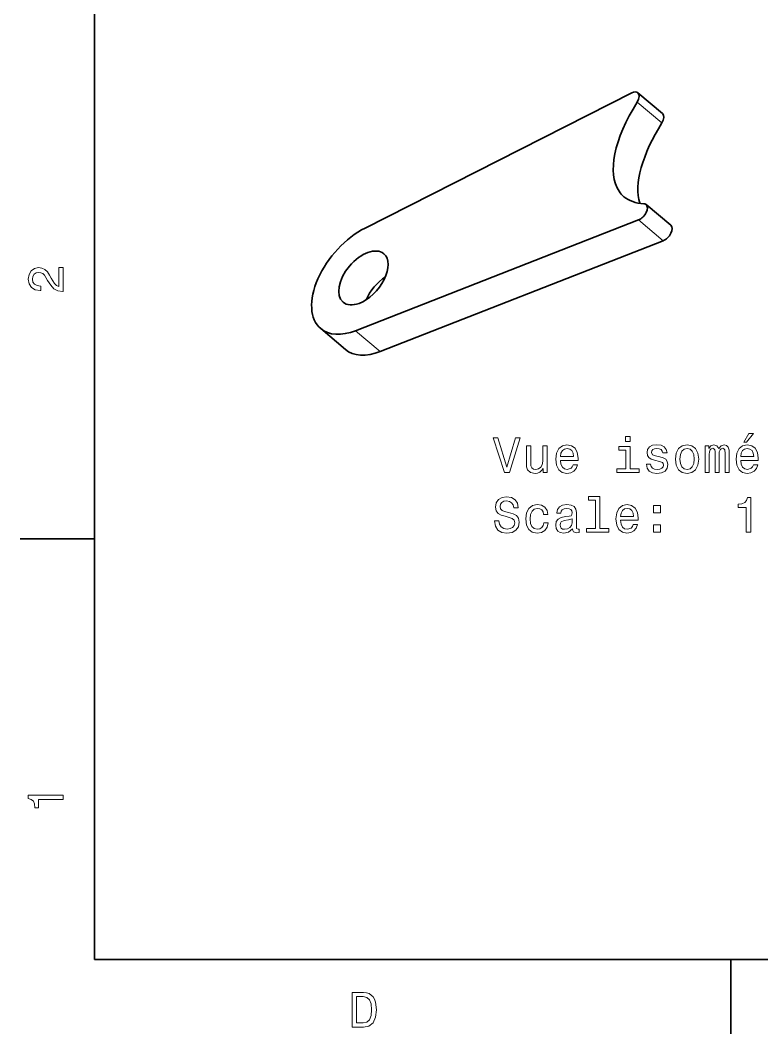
# Model space of a CAD drawing. Extents: x 0 to 297, y 0 to 210.
# Drawn here: x 2.5 to 77.4, y 2.5 to 104.9 of the extents above; entities that cross this region are included whole.
import ezdxf

# ---------------------------------------------------------------- set-up
doc = ezdxf.new("R2010")
doc.units = 0

msp = doc.modelspace()

# ---------------------------------------------------------------- linework, layer by layer
at = {"color": 7, "lineweight": 35}
for p, q in [((10, 200), (10, 10)), ((37.344551, 83.927849), (64.301147, 97.589462)), ((36.392105, 73.551498), (64.980026, 84.739197)), ((38.886848, 71.450783), (67.474762, 82.638481)), ((10, 10), (287, 10))]:
    msp.add_line(p, q, dxfattribs=at)
at = {"color": 7, "lineweight": 35, "ltscale": 0.081535}
for p, q in [((64.921112, 97.601143), (67.415863, 95.50042)), ((68.236908, 84.198853), (65.742172, 86.299576)), ((35.362083, 71.655235), (32.86734, 73.755951))]:
    msp.add_line(p, q, dxfattribs=at)
at = {"color": 7, "lineweight": 13, "ltscale": 0.081535}
for p, q in [((64.858063, 96.652237), (67.352798, 94.551521)), ((67.474762, 82.638481), (64.980026, 84.739197)), ((36.392105, 73.551498), (38.886848, 71.450783))]:
    msp.add_line(p, q, dxfattribs=at)
at = {"color": 7, "lineweight": 35, "ltscale": 0.1875}
for p, q in [((10, 52.5), (2.5, 52.5)), ((74.300003, 10), (74.300003, 2.5))]:
    msp.add_line(p, q, dxfattribs=at)
at = {"color": 7, "lineweight": 13}
for points in [[(6.833213, 77.519447), (6.833213, 79.925072), (6.399496, 79.925072), (6.399496, 78.023773), (6.162464, 78.129684), (5.965778, 78.311241), (5.607709, 78.871033), (5.456412, 79.168587), (5.239553, 79.501442), (4.987392, 79.738472), (4.689842, 79.874641), (4.351945, 79.925072), (3.928314, 79.839333), (3.595461, 79.602303), (3.383646, 79.239189), (3.307997, 78.770172), (3.393732, 78.286018), (3.630764, 77.91787), (4.009006, 77.680832), (4.508286, 77.600143), (4.578891, 77.600143), (4.578891, 78.059074), (4.538545, 78.059074), (4.195605, 78.104462), (3.943444, 78.240631), (3.782061, 78.457489), (3.726585, 78.744957), (3.777017, 79.03746), (3.903098, 79.254318), (4.099784, 79.395531), (4.346902, 79.445961), (4.578891, 79.41066), (4.775577, 79.314842), (4.947046, 79.153458), (5.098343, 78.931557), (5.259727, 78.634003), (5.572406, 78.139771), (5.90526, 77.791786), (6.308718, 77.585014), (6.818084, 77.519447)], [(52.555584, 62.727074), (51.678062, 59.746525), (50.775322, 62.727074), (50.296215, 62.727074), (51.4259, 59.222031), (51.930222, 59.222031), (53.034691, 62.727074)], [(64.149963, 62.843067), (63.680943, 62.843067), (63.680943, 62.338745), (64.149963, 62.338745)], [(75.618263, 62.298401), (75.915817, 62.298401), (76.616821, 63.155746), (76.122589, 63.155746)], [(55.758034, 61.930244), (55.314228, 61.930244), (55.314228, 60.366844), (55.263794, 60.003731), (55.117542, 59.741482), (54.890598, 59.580101), (54.593048, 59.529667), (54.356014, 59.570015), (54.20472, 59.691051), (54.118984, 59.897823), (54.098812, 60.190331), (54.098812, 61.930244), (53.655006, 61.930244), (53.655006, 60.149986), (53.670135, 59.791916), (53.765957, 59.494366), (54.058464, 59.222031), (54.527485, 59.126209), (54.779648, 59.16151), (54.996506, 59.252289), (55.183105, 59.40863), (55.3344, 59.635574), (55.3344, 59.222031), (55.758034, 59.222031)], [(57.094486, 60.447536), (58.869705, 60.447536), (58.874748, 60.654308), (58.794056, 61.23428), (58.572151, 61.667995), (58.219128, 61.930244), (57.750107, 62.026066), (57.291172, 61.925201), (56.938148, 61.64278), (56.711201, 61.183846), (56.630512, 60.578659), (56.706158, 59.958344), (56.933105, 59.504452), (57.281086, 59.222031), (57.734978, 59.126209), (58.128349, 59.191772), (58.451115, 59.363239), (58.688148, 59.635574), (58.824314, 59.998688), (58.385555, 59.998688), (58.294777, 59.796959), (58.163651, 59.64566), (57.790451, 59.524624), (57.502991, 59.580101), (57.286129, 59.756615), (57.14492, 60.044075), (57.094486, 60.432404)], [(57.094486, 60.820732), (57.149963, 61.168716), (57.286129, 61.425922), (57.492905, 61.58226), (57.765236, 61.637737), (58.032528, 61.58226), (58.2393, 61.425922), (58.365379, 61.168716), (58.41077, 60.820732)], [(64.134834, 59.59523), (64.134834, 61.839466), (62.995064, 61.839466), (62.995064, 61.461224), (63.691029, 61.461224), (63.691029, 59.59523), (62.783249, 59.59523), (62.783249, 59.222031), (65.052704, 59.222031), (65.052704, 59.59523)], [(67.140594, 60.80056), (66.711922, 60.901424), (66.394196, 61.017418), (66.288292, 61.254452), (66.31855, 61.420879), (66.424461, 61.541916), (66.595932, 61.617565), (66.843048, 61.647823), (67.080078, 61.617565), (67.266678, 61.526787), (67.387718, 61.390617), (67.438148, 61.209061), (67.871864, 61.209061), (67.871864, 61.219151), (67.796219, 61.546959), (67.589447, 61.804165), (67.266678, 61.965546), (66.843048, 62.026066), (66.414375, 61.965546), (66.101692, 61.799118), (65.905006, 61.552002), (65.84449, 61.239323), (65.889877, 60.936729), (66.03109, 60.724911), (66.263077, 60.573616), (66.600967, 60.467709), (67.095207, 60.346672), (67.397804, 60.220589), (67.478493, 60.119724), (67.508751, 59.96843), (67.463364, 59.78183), (67.342331, 59.640617), (67.145645, 59.549839), (66.883392, 59.519581), (66.606018, 59.549839), (66.404282, 59.655746), (66.26812, 59.827217), (66.212646, 60.064251), (65.783966, 60.064251), (65.854576, 59.660793), (66.061348, 59.368286), (66.38916, 59.191772), (66.843048, 59.126209), (67.317108, 59.191772), (67.665092, 59.368286), (67.876907, 59.650703), (67.95256, 60.01886), (67.897079, 60.336582), (67.740738, 60.553444), (67.483536, 60.694653)], [(68.719131, 60.573616), (68.79982, 59.958344), (69.031807, 59.504452), (69.399963, 59.222031), (69.894196, 59.126209), (70.383392, 59.222031), (70.751549, 59.499409), (70.983536, 59.9533), (71.069275, 60.573616), (70.983536, 61.188889), (70.751549, 61.647823), (70.383392, 61.925201), (69.894196, 62.026066), (69.399963, 61.925201), (69.031807, 61.64278), (68.79982, 61.188889)], [(69.173019, 60.578659), (69.218407, 61.032551), (69.359619, 61.360359), (69.586563, 61.562088), (69.894196, 61.632694), (70.196793, 61.562088), (70.423737, 61.365402), (70.564949, 61.032551), (70.615379, 60.578659), (70.564949, 60.119724), (70.423737, 59.786873), (70.196793, 59.585144), (69.894196, 59.519581), (69.586563, 59.585144), (69.359619, 59.786873), (69.218407, 60.119724)], [(71.709763, 59.222031), (72.118263, 59.222031), (72.118263, 61.032551), (72.143478, 61.304882), (72.219131, 61.501568), (72.335121, 61.617565), (72.48642, 61.662952), (72.60746, 61.622608), (72.688148, 61.521744), (72.728493, 61.350273), (72.743622, 61.123329), (72.743622, 59.222031), (73.126907, 59.222031), (73.126907, 61.032551), (73.15213, 61.299839), (73.227776, 61.496525), (73.348816, 61.617565), (73.500107, 61.662952), (73.621147, 61.622608), (73.701836, 61.521744), (73.752274, 61.123329), (73.752274, 59.222031), (74.160774, 59.222031), (74.160774, 61.093067), (74.135559, 61.481396), (74.054863, 61.778946), (73.893478, 61.960503), (73.631233, 62.026066), (73.323593, 61.925201), (73.086563, 61.632694), (72.899963, 61.920158), (72.58728, 62.026066), (72.29982, 61.925201), (72.103134, 61.64278), (72.103134, 61.930244), (71.709763, 61.930244)], [(75.310623, 60.447536), (77.085846, 60.447536), (77.090881, 60.654308), (77.010193, 61.23428), (76.788292, 61.667995), (76.435265, 61.930244), (75.966248, 62.026066), (75.507309, 61.925201), (75.154289, 61.64278), (74.927338, 61.183846), (74.846649, 60.578659), (74.922302, 59.958344), (75.149246, 59.504452), (75.497223, 59.222031), (75.951118, 59.126209), (76.34449, 59.191772), (76.667252, 59.363239), (76.904289, 59.635574), (77.040451, 59.998688), (76.601692, 59.998688), (76.51091, 59.796959), (76.379791, 59.64566), (76.006592, 59.524624), (75.719131, 59.580101), (75.502274, 59.756615), (75.361061, 60.044075), (75.310623, 60.432404)], [(75.310623, 60.820732), (75.366104, 61.168716), (75.502274, 61.425922), (75.709045, 61.58226), (75.981377, 61.637737), (76.248665, 61.58226), (76.455437, 61.425922), (76.58152, 61.168716), (76.626907, 60.820732)], [(50.881229, 54.330101), (50.422298, 54.330101), (50.523163, 53.795517), (50.775322, 53.402145), (51.163651, 53.165115), (51.688148, 53.07938), (52.2076, 53.160072), (52.595928, 53.381973), (52.843048, 53.729958), (52.933826, 54.188889), (52.858177, 54.602436), (52.646362, 54.869724), (52.303421, 55.046238), (51.844486, 55.177364), (51.451115, 55.273186), (51.193913, 55.384136), (51.047657, 55.545517), (51.00227, 55.79768), (51.047657, 56.024624), (51.17878, 56.196095), (51.380512, 56.312088), (51.657887, 56.352436), (51.940308, 56.302002), (52.162212, 56.165836), (52.308464, 55.938889), (52.37907, 55.631252), (52.838005, 55.631252), (52.838005, 55.641338), (52.757313, 56.115402), (52.520279, 56.46843), (52.147079, 56.690331), (51.642757, 56.76598), (51.188869, 56.690331), (50.835842, 56.478516), (50.608898, 56.150707), (50.528206, 55.727074), (50.593765, 55.348831), (50.785408, 55.091629), (51.088005, 54.920158), (51.501549, 54.789036), (51.910049, 54.673038), (52.217686, 54.562088), (52.404285, 54.400707), (52.469849, 54.138458), (52.409328, 53.871166), (52.252991, 53.669437), (52.015957, 53.543358), (51.708321, 53.50301), (51.365379, 53.558487), (51.103134, 53.719872), (50.936707, 53.982117)], [(60.624748, 56.423038), (60.624748, 53.548401), (59.711922, 53.548401), (59.711922, 53.175201), (61.976334, 53.175201), (61.976334, 53.548401), (61.06855, 53.548401), (61.06855, 56.796238), (59.92878, 56.796238), (59.92878, 56.423038)], [(75.875465, 53.175201), (76.334404, 53.175201), (76.334404, 56.700417), (75.991463, 56.700417), (75.900681, 56.39278), (75.719131, 56.186008), (75.44175, 56.064972), (75.058464, 56.024624), (75.058464, 55.666557), (75.875465, 55.666557)], [(55.39492, 54.985722), (55.833679, 54.985722), (55.742905, 55.389179), (55.526043, 55.706902), (55.188148, 55.903587), (54.749386, 55.979237), (54.265236, 55.878372), (53.897079, 55.595951), (53.665092, 55.137016), (53.5844, 54.521744), (53.660049, 53.911514), (53.886993, 53.457623), (54.245064, 53.175201), (54.734257, 53.07938), (55.167976, 53.155029), (55.505871, 53.366844), (55.737858, 53.699696), (55.838722, 54.143501), (55.415092, 54.143501), (55.339443, 53.86108), (55.198235, 53.649265), (54.996506, 53.518143), (54.749386, 53.477795), (54.44175, 53.543358), (54.219849, 53.745087), (54.083679, 54.072895), (54.038292, 54.536873), (54.083679, 54.990765), (54.224892, 55.318573), (54.451836, 55.520302), (54.749386, 55.590908), (55.011635, 55.545517), (55.208321, 55.429523), (55.339443, 55.237881)], [(58.314949, 53.528229), (58.314949, 53.513096), (58.340164, 53.341629), (58.415813, 53.220589), (58.733536, 53.124767), (58.980656, 53.165115), (58.980656, 53.508053), (58.874748, 53.492924), (58.733536, 53.558487), (58.708321, 53.760216), (58.708321, 55.162231), (58.6478, 55.520302), (58.471291, 55.772465), (58.163651, 55.923759), (57.729935, 55.979237), (57.306305, 55.918716), (56.993622, 55.747246), (56.796936, 55.479958), (56.731377, 55.12693), (56.731377, 55.096672), (57.129791, 55.096672), (57.165092, 55.308487), (57.276043, 55.459785), (57.4576, 55.55056), (57.714806, 55.585865), (57.961922, 55.56065), (58.138435, 55.485001), (58.244343, 55.353874), (58.279648, 55.172321), (58.259472, 54.960503), (58.17878, 54.854595), (57.977051, 54.804165), (57.598808, 54.763817), (57.165092, 54.673038), (56.857456, 54.511658), (56.6759, 54.259495), (56.620422, 53.886295), (56.670856, 53.553444), (56.827198, 53.306324), (57.079357, 53.149986), (57.427341, 53.094509), (57.896362, 53.200417)], [(63.166534, 54.400707), (64.94175, 54.400707), (64.946793, 54.607479), (64.866104, 55.18745), (64.644196, 55.621166), (64.291176, 55.883415), (63.822151, 55.979237), (63.36322, 55.878372), (63.010193, 55.595951), (62.783249, 55.137016), (62.702557, 54.53183), (62.778206, 53.911514), (63.00515, 53.457623), (63.353134, 53.175201), (63.807022, 53.07938), (64.200394, 53.144943), (64.523163, 53.31641), (64.760193, 53.588745), (64.896362, 53.951859), (64.457603, 53.951859), (64.366821, 53.75013), (64.235695, 53.598831), (63.862499, 53.477795), (63.575035, 53.533272), (63.358177, 53.709785), (63.216965, 53.997246), (63.166534, 54.385574)], [(63.166534, 54.773903), (63.222008, 55.121887), (63.358177, 55.379093), (63.564949, 55.535431), (63.837284, 55.590908), (64.104576, 55.535431), (64.311348, 55.379093), (64.437424, 55.121887), (64.482819, 54.773903)], [(66.510193, 55.131973), (67.206161, 55.131973), (67.206161, 55.883415), (66.510193, 55.883415)], [(58.264519, 54.123329), (58.203999, 53.86108), (58.042614, 53.659351), (57.800541, 53.528229), (57.502991, 53.482838), (57.311348, 53.508053), (57.175179, 53.588745), (57.089443, 53.729958), (57.064228, 53.926643), (57.0844, 54.103157), (57.165092, 54.229237), (57.487858, 54.370445), (57.896362, 54.430965), (58.264519, 54.552002)], [(66.510193, 53.175201), (67.206161, 53.175201), (67.206161, 53.926643), (66.510193, 53.926643)], [(6.833213, 26.159222), (6.833213, 26.618156), (3.307997, 26.618156), (3.307997, 26.275217), (3.615634, 26.184439), (3.822406, 26.002882), (3.943444, 25.725506), (3.98379, 25.34222), (4.341859, 25.34222), (4.341859, 26.159222)], [(37.194958, 6.666787), (36.029972, 6.666787), (36.029972, 3.166787), (37.194958, 3.166787), (37.744667, 3.277738), (38.153168, 3.615634), (38.405331, 4.165346), (38.496109, 4.916787), (38.415417, 5.683357), (38.314552, 5.985951), (38.173344, 6.228026), (37.764839, 6.555836), (37.497551, 6.636527)], [(37.159653, 6.248199), (37.542938, 6.17255), (37.805187, 5.940562), (37.961525, 5.527017), (38.011959, 4.916787), (37.956482, 4.326729), (37.800144, 3.913184), (37.532852, 3.666066), (37.159653, 3.585375), (36.498989, 3.585375), (36.498989, 6.248199)]]:
    msp.add_lwpolyline(points, close=True, dxfattribs=at)
at = {"color": 7, "lineweight": 35}
msp.add_arc((65.238579, 89.140388), 2.678657, 214.011222, 229.840664, dxfattribs=at)
for centre, major_axis, ratio, start_param, end_param in [((64.277008, 96.836205), (0.644115, 0.764931), 0.578967, 0.0000231035, 0.9375882394), ((64.277008, 96.836205), (0.644115, 0.764931), 0.578967, 4.9481069598, 6.2832084107), ((72.11261, 96.576233), (-8.693516, -9.401787), 0.454106, 5.1024729322, 6.1777681452), ((66.771759, 94.735489), (0.644115, 0.764931), 0.578967, 4.9481069598, 6.2832084107), ((74.606598, 94.475174), (-8.692753, -9.401421), 0.454107, 5.102422973, 6.0202856205), ((72.132668, 96.602066), (-8.713083, -9.428062), 0.453548, 0.0209571844, 0.3633720356), ((65.098045, 85.534653), (0.644115, 0.764931), 0.578967, 3.9584944493, 6.2831719039), ((65.098045, 85.534653), (0.644115, 0.764931), 0.578967, 6.2831719039, 6.6990238846), ((67.592789, 83.433929), (0.644115, 0.764931), 0.578967, 3.9584944493, 6.2831719039), ((37.182854, 78.88102), (4.315571, 5.125023), 0.578967, 0.9375882394, 3.141611395), ((37.182854, 78.88102), (2.061169, 2.447769), 0.578967, 0.0000408878, 3.1416335413), ((37.182854, 78.88102), (2.061169, 2.447769), 0.578967, 3.9315712086, 6.2832261949), ((39.677597, 76.780304), (2.061169, 2.447769), 0.578967, 1.0759713482, 2.065232093), ((37.182854, 78.88102), (2.061169, 2.447769), 0.578967, 3.1416335413, 3.9315712086), ((37.182854, 78.88102), (4.315571, 5.125023), 0.578967, 3.141611395, 3.9584944493), ((39.677597, 76.780304), (4.315571, 5.125023), 0.578967, 3.141611395, 3.9584944493)]:
    msp.add_ellipse(centre, major_axis=major_axis, ratio=ratio, start_param=start_param, end_param=end_param, dxfattribs=at)

doc.saveas('drawing.dxf')
